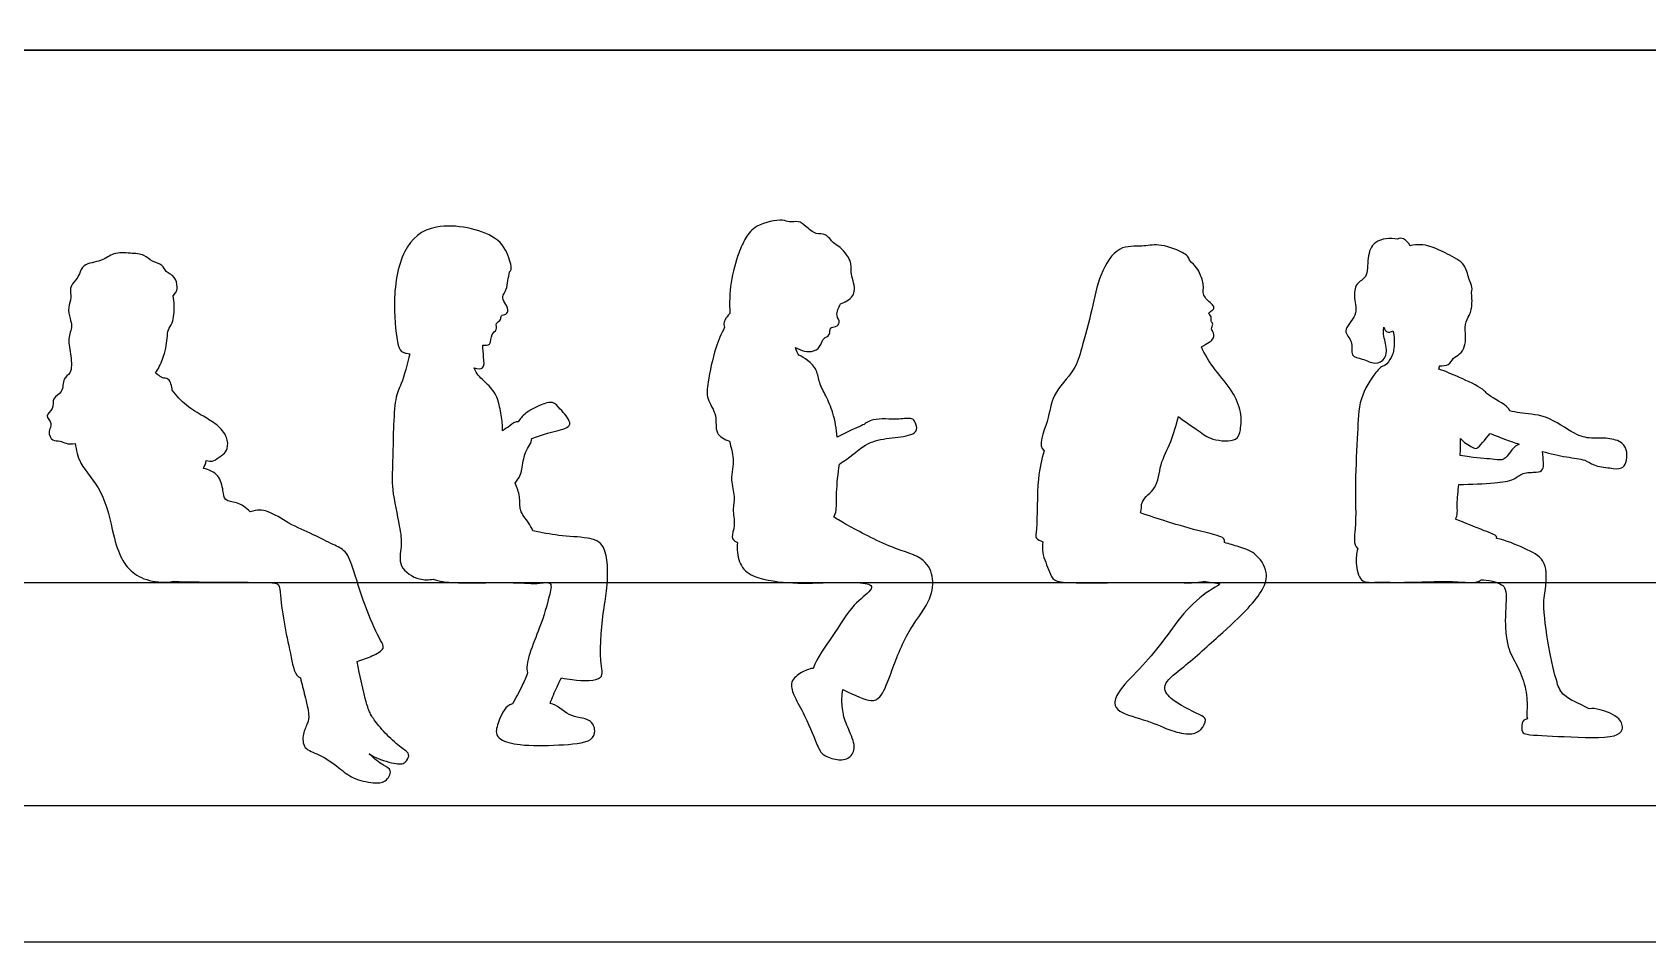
# Model space of a CAD drawing. Header units: millimetres. Extents: x 11.2 to 50.9, y -0.3 to 14.1.
# Drawn here: x 26.587 to 29.349, y 4.306 to 5.86 of the extents above; entities that cross this region are included whole.
import ezdxf

# ---------------------------------------------------------------- set-up
doc = ezdxf.new("R2010")
doc.units = ezdxf.units.MM
for name, color, linetype, true_color in [('AG-DIAGRAM', 7, 'Continuous', 0xfecc66), ('AG-GUIDE', 7, 'Continuous', 0xcccccc), ('AG-OUTLINE', 7, 'Continuous', 0x8000ff), ('X-VPRT', 6, 'Continuous', 0xff00ff)]:
    doc.layers.add(name, color=color, linetype=linetype, true_color=true_color)

msp = doc.modelspace()

# ---------------------------------------------------------------- linework, layer by layer
at = {"layer": 'AG-DIAGRAM'}
msp.add_line((24.5327, 4.5388), (30.246, 4.5388), dxfattribs=at)
at = {"layer": 'AG-GUIDE'}
msp.add_line((24.5327, 4.9198), (30.246, 4.9198), dxfattribs=at)
at = {"layer": 'AG-OUTLINE'}
for points, knots in [([(27.4033, 5.4509), (27.4089, 5.4554), (27.4018, 5.4771), (27.3845, 5.5174), (27.2732, 5.5413), (27.2158, 5.4897), (27.2023, 5.3974), (27.2115, 5.3271), (27.2171, 5.3132), (27.2288, 5.3113), (27.2331, 5.3109)], [-6.350249, -6.350249, -6.350249, -6.350249, -6.015837, -5.602073, -4.967655, -4.446262, -3.835747, -3.311483, -3.060612, -2.946995, -2.946995, -2.946995, -2.946995]), ([(27.9692, 5.3961), (27.9729, 5.3975), (27.9873, 5.4043), (27.9976, 5.4195), (27.9847, 5.4512), (27.9902, 5.4694), (27.9666, 5.4963), (27.9569, 5.4987), (27.9442, 5.518), (27.9267, 5.5135), (27.9103, 5.5288), (27.8976, 5.5389), (27.8813, 5.5346), (27.87, 5.5424), (27.8234, 5.5324), (27.8066, 5.5092), (27.7939, 5.4824), (27.7799, 5.4319), (27.779, 5.3974), (27.7802, 5.3798)], [2.922935, 2.922935, 2.922935, 2.922935, 3.02562, 3.313113, 3.640288, 3.897779, 4.231079, 4.426551, 4.688622, 4.922571, 5.19515, 5.430814, 5.654942, 5.867398, 6.260361, 6.573562, 6.891722, 7.317553, 7.748668, 7.748668, 7.748668, 7.748668]), ([(28.5657, 5.4707), (28.566, 5.476), (28.5526, 5.4866), (28.5127, 5.5002), (28.4849, 5.4931), (28.4422, 5.4976), (28.4103, 5.4446), (28.4002, 5.3876), (28.3816, 5.3208), (28.3714, 5.2825), (28.3285, 5.2405), (28.3273, 5.1992), (28.306, 5.1533), (28.3172, 5.1451)], [-10.173225, -10.173225, -10.173225, -10.173225, -9.909798, -9.496485, -9.153004, -8.764231, -8.294861, -7.795493, -7.272412, -6.868128, -6.400641, -5.968273, -5.514277, -5.514277, -5.514277, -5.514277]), ([(28.9216, 5.5066), (28.9094, 5.5093), (28.8799, 5.5067), (28.8693, 5.4752), (28.8718, 5.4405), (28.8491, 5.4322), (28.8464, 5.4047), (28.8555, 5.3766), (28.8241, 5.3498), (28.8477, 5.3332), (28.8392, 5.3054), (28.8626, 5.3033), (28.8821, 5.2915), (28.9037, 5.3014), (28.903, 5.3285), (28.8961, 5.344), (28.898, 5.3561)], [-4.150552, -4.150552, -4.150552, -4.150552, -3.785741, -3.460021, -3.124745, -2.86329, -2.568897, -2.250628, -1.917334, -1.645385, -1.365351, -1.111716, -0.827566, -0.571821, -0.27332, 0, 0, 0, 0]), ([(28.943, 5.4956), (28.9409, 5.5005), (28.933, 5.5086), (28.9243, 5.5089), (28.9216, 5.5066)], [-0.8104381, -0.8104381, -0.8104381, -0.8104381, -0.5812715, -0.3977804, -0.3977804, -0.3977804, -0.3977804]), ([(29.0482, 5.4154), (29.051, 5.4241), (29.0416, 5.44), (29.0391, 5.4651), (29.0063, 5.4817), (28.9775, 5.4965), (28.9559, 5.4985), (28.943, 5.4956)], [3.110815, 3.110815, 3.110815, 3.110815, 3.387327, 3.683242, 4.031508, 4.373761, 4.722631, 4.722631, 4.722631, 4.722631]), ([(26.8282, 5.4101), (26.8356, 5.4176), (26.8351, 5.4254), (26.8328, 5.4438), (26.8145, 5.4497), (26.8111, 5.4643), (26.7913, 5.4674), (26.779, 5.4815), (26.7549, 5.4826), (26.7256, 5.4851), (26.7069, 5.4679), (26.6735, 5.4657), (26.6685, 5.4468), (26.662, 5.4371), (26.6496, 5.4236), (26.6557, 5.4064), (26.6474, 5.3904), (26.6515, 5.3708), (26.6565, 5.3579), (26.647, 5.3352), (26.6541, 5.308), (26.6556, 5.2767), (26.6384, 5.2696), (26.6413, 5.2439), (26.6202, 5.2364), (26.6252, 5.2161), (26.6067, 5.2055), (26.6238, 5.1915), (26.6129, 5.1782), (26.6213, 5.1602), (26.6354, 5.1642), (26.6476, 5.1547), (26.6606, 5.1576)], [-11.017513, -11.017513, -11.017513, -11.017513, -10.801649, -10.526755, -10.253434, -10.016821, -9.736312, -9.456609, -9.135183, -8.78273, -8.451232, -8.086509, -7.817358, -7.586588, -7.316108, -7.047858, -6.771495, -6.480595, -6.238411, -5.924518, -5.561976, -5.20897, -4.953218, -4.645216, -4.365512, -4.091035, -3.832258, -3.576007, -3.323435, -3.063655, -2.827007, -2.531802, -2.531802, -2.531802, -2.531802]), ([(28.5867, 5.3225), (28.5982, 5.3298), (28.6071, 5.3342), (28.6086, 5.3465), (28.6016, 5.3533), (28.6079, 5.3616), (28.6013, 5.3665), (28.6048, 5.3741), (28.5963, 5.3804), (28.6047, 5.3847), (28.6084, 5.3877), (28.6072, 5.3935), (28.599, 5.4001), (28.5922, 5.407), (28.5884, 5.4157), (28.5909, 5.4265), (28.5854, 5.4467), (28.577, 5.461), (28.5657, 5.4707)], [0, 0, 0, 0, 0.245045, 0.462479, 0.654642, 0.842151, 1.008387, 1.184183, 1.364801, 1.540452, 1.683689, 1.830153, 2.046066, 2.257018, 2.4535, 2.669966, 2.977825, 3.287612, 3.287612, 3.287612, 3.287612]), ([(27.3575, 5.3258), (27.3614, 5.3252), (27.3729, 5.3242), (27.3704, 5.3455), (27.3833, 5.3507), (27.3783, 5.3638), (27.3901, 5.368), (27.3874, 5.3777), (27.3984, 5.3774), (27.4022, 5.3866), (27.3952, 5.3981), (27.3894, 5.4088), (27.3989, 5.4201), (27.4003, 5.4361), (27.4025, 5.4459), (27.4033, 5.4509)], [0, 0, 0, 0, 0.213563, 0.466885, 0.673756, 0.872943, 1.065727, 1.22719, 1.404915, 1.579972, 1.805335, 2.011225, 2.235266, 2.483498, 2.726177, 2.726177, 2.726177, 2.726177]), ([(28.9933, 5.2905), (28.9991, 5.2899), (29.0111, 5.2913), (29.0156, 5.3041), (29.0289, 5.3095), (29.0372, 5.3225), (29.0389, 5.3406), (29.0353, 5.3612), (29.0446, 5.3766), (29.0483, 5.3863), (29.0497, 5.4007), (29.0482, 5.4154)], [0.654578, 0.654578, 0.654578, 0.654578, 0.854918, 1.081815, 1.308796, 1.546195, 1.811028, 2.094547, 2.348397, 2.554809, 2.828713, 2.828713, 2.828713, 2.828713]), ([(26.798, 5.2784), (26.8025, 5.2841), (26.8127, 5.3047), (26.8188, 5.3358), (26.8183, 5.3526), (26.8289, 5.3631), (26.8309, 5.3937), (26.8293, 5.4045), (26.8282, 5.4101)], [0.294749, 0.294749, 0.294749, 0.294749, 0.578134, 0.963118, 1.21359, 1.450771, 1.797758, 2.064738, 2.064738, 2.064738, 2.064738]), ([(27.8925, 5.3217), (27.9011, 5.316), (27.9241, 5.3111), (27.9364, 5.326), (27.9391, 5.3379), (27.9527, 5.3419), (27.9495, 5.3572), (27.9615, 5.3563), (27.9701, 5.3642), (27.9614, 5.3761), (27.9648, 5.3864), (27.9673, 5.3931), (27.9692, 5.3961)], [0.295794, 0.295794, 0.295794, 0.295794, 0.626701, 0.868288, 1.067783, 1.268832, 1.465681, 1.645336, 1.824161, 2.032916, 2.222878, 2.416064, 2.416064, 2.416064, 2.416064]), ([(27.7802, 5.3798), (27.7721, 5.3719), (27.7689, 5.3623), (27.7702, 5.3576), (27.7711, 5.3562)], [0, 0, 0, 0, 0.3397903, 0.4960065, 0.4960065, 0.4960065, 0.4960065]), ([(27.7711, 5.3562), (27.7652, 5.3446), (27.7543, 5.3219), (27.7423, 5.2632), (27.7389, 5.2337), (27.7602, 5.2062), (27.7524, 5.1736), (27.7715, 5.164), (27.7795, 5.1614)], [0, 0, 0, 0, 0.369856, 0.824211, 1.143403, 1.476541, 1.795253, 2.094115, 2.094115, 2.094115, 2.094115]), ([(28.898, 5.3561), (28.8997, 5.3523), (28.904, 5.3458), (28.9105, 5.3483), (28.9138, 5.3501)], [6.3115043, 6.3115043, 6.3115043, 6.3115043, 6.4344807, 6.586843, 6.586843, 6.586843, 6.586843]), ([(28.9138, 5.3501), (28.9165, 5.3405), (28.9167, 5.3202), (28.912, 5.3047), (28.9045, 5.2947), (28.9, 5.2907)], [0, 0, 0, 0, 0.3130796, 0.5439046, 0.7851238, 0.7851238, 0.7851238, 0.7851238]), ([(27.2331, 5.3109), (27.2286, 5.2938), (27.2191, 5.2575), (27.2046, 5.2349), (27.2043, 5.1244), (27.2007, 5.0815), (27.2157, 5.0168), (27.2202, 4.9828), (27.2106, 4.9455), (27.2476, 4.9232), (27.2648, 4.9244), (27.2726, 4.9256)], [0, 0, 0, 0, 0.452999, 0.787876, 1.422586, 1.861464, 2.351999, 2.723758, 3.08004, 3.464271, 3.729723, 3.729723, 3.729723, 3.729723]), ([(27.3431, 5.2867), (27.3491, 5.285), (27.3617, 5.2839), (27.3589, 5.3024), (27.358, 5.3187), (27.3575, 5.3258)], [-2.0138983, -2.0138983, -2.0138983, -2.0138983, -1.8152686, -1.5425133, -1.3487917, -1.3487917, -1.3487917, -1.3487917]), ([(27.8982, 5.3086), (27.8974, 5.3095), (27.8947, 5.3134), (27.8932, 5.3182), (27.8925, 5.3217)], [7.8237288, 7.8237288, 7.8237288, 7.8237288, 7.8879195, 8.0831842, 8.0831842, 8.0831842, 8.0831842]), ([(27.9637, 5.1682), (27.9627, 5.1822), (27.9574, 5.2095), (27.9449, 5.2384), (27.9321, 5.2608), (27.9302, 5.2833), (27.9133, 5.3004), (27.9034, 5.3062), (27.8982, 5.3086)], [-1.817098, -1.817098, -1.817098, -1.817098, -1.433301, -1.100224, -0.803639, -0.527686, -0.245943, 0, 0, 0, 0]), ([(28.5469, 5.2035), (28.5588, 5.1947), (28.5823, 5.1793), (28.6026, 5.1624), (28.6483, 5.1597), (28.6537, 5.1818), (28.6557, 5.2121), (28.6398, 5.2485), (28.6099, 5.2814), (28.5904, 5.3116), (28.5867, 5.3225)], [0.474258, 0.474258, 0.474258, 0.474258, 0.843548, 1.16909, 1.544152, 1.800625, 2.130327, 2.504651, 2.918234, 3.324312, 3.324312, 3.324312, 3.324312]), ([(26.8265, 5.2486), (26.8265, 5.2516), (26.8247, 5.2596), (26.8207, 5.2688), (26.8099, 5.2693), (26.8061, 5.2722), (26.8004, 5.276), (26.798, 5.2784)], [0.8235228, 0.8235228, 0.8235228, 0.8235228, 1.0371873, 1.2345819, 1.4308347, 1.5738777, 1.7779257, 1.7779257, 1.7779257, 1.7779257]), ([(27.3915, 5.1792), (27.392, 5.1883), (27.3888, 5.2057), (27.3844, 5.235), (27.3702, 5.2561), (27.3465, 5.2754), (27.3444, 5.2832), (27.3431, 5.2867)], [0.675929, 0.675929, 0.675929, 0.675929, 0.998386, 1.331113, 1.648695, 1.98433, 2.191629, 2.191629, 2.191629, 2.191629]), ([(28.9, 5.2907), (28.8951, 5.2905), (28.882, 5.2779), (28.8541, 5.2329), (28.8541, 5.1743), (28.8478, 5.0906), (28.852, 5.0164), (28.8455, 4.9863), (28.8535, 4.9773)], [-4.542124, -4.542124, -4.542124, -4.542124, -4.278055, -3.850217, -3.392251, -2.839488, -2.312333, -1.97979, -1.97979, -1.97979, -1.97979]), ([(29.1136, 5.2134), (29.1096, 5.2239), (29.0772, 5.237), (29.0692, 5.2517), (29.026, 5.2712), (29.0044, 5.2804), (28.9925, 5.2848)], [-1.399439, -1.399439, -1.399439, -1.399439, -1.028247, -0.767645, -0.370553, 0, 0, 0, 0]), ([(26.8847, 5.1282), (26.8947, 5.126), (26.9002, 5.1297), (26.9141, 5.1384), (26.9223, 5.1487), (26.9216, 5.1697), (26.9031, 5.1909), (26.8797, 5.204), (26.8498, 5.2216), (26.8337, 5.2391), (26.8265, 5.2486)], [5.504302, 5.504302, 5.504302, 5.504302, 5.721255, 5.984672, 6.219285, 6.506729, 6.85083, 7.195943, 7.583606, 7.979334, 7.979334, 7.979334, 7.979334]), ([(27.4414, 5.1659), (27.4504, 5.169), (27.4667, 5.1756), (27.5015, 5.1821), (27.5101, 5.194), (27.4897, 5.2168), (27.4779, 5.2307), (27.4563, 5.2239), (27.4295, 5.2102), (27.4217, 5.1998), (27.4181, 5.1946)], [-2.369042, -2.369042, -2.369042, -2.369042, -2.037348, -1.674642, -1.477806, -1.148242, -0.890377, -0.612641, -0.270249, 0, 0, 0, 0]), ([(27.4181, 5.1946), (27.4132, 5.196), (27.4039, 5.1865), (27.3955, 5.1824), (27.3915, 5.1792)], [4.0562284, 4.0562284, 4.0562284, 4.0562284, 4.2998785, 4.5426079, 4.5426079, 4.5426079, 4.5426079]), ([(27.9674, 5.1222), (27.9718, 5.1251), (27.9919, 5.1391), (28.0136, 5.1599), (28.0511, 5.1673), (28.0889, 5.1699), (28.1016, 5.1801), (28.0975, 5.1936), (28.0909, 5.2026), (28.0679, 5.1971), (28.0248, 5.2022), (28.0083, 5.1884), (27.9933, 5.1832), (27.9788, 5.1762), (27.9637, 5.1682)], [1.946021, 1.946021, 1.946021, 1.946021, 2.051559, 2.455253, 2.823297, 3.192357, 3.409702, 3.620415, 3.802963, 4.084602, 4.481456, 4.749681, 4.982102, 5.299489, 5.299489, 5.299489, 5.299489]), ([(28.4823, 5.0388), (28.4842, 5.0447), (28.4811, 5.0618), (28.5126, 5.0798), (28.5142, 5.1225), (28.5356, 5.1601), (28.5432, 5.1891), (28.5469, 5.2035)], [2.924276, 2.924276, 2.924276, 2.924276, 3.167129, 3.508673, 3.891441, 4.288501, 4.691968, 4.691968, 4.691968, 4.691968]), ([(29.1693, 5.1441), (29.1835, 5.1401), (29.2116, 5.1333), (29.2422, 5.1312), (29.2569, 5.1189), (29.2841, 5.1159), (29.3056, 5.1127), (29.3129, 5.125), (29.3151, 5.143), (29.307, 5.1605), (29.2808, 5.168), (29.2524, 5.1651), (29.2224, 5.1726), (29.1775, 5.2078), (29.1314, 5.2084), (29.1194, 5.2121), (29.1136, 5.2134)], [0.822929, 0.822929, 0.822929, 0.822929, 1.151053, 1.475426, 1.717014, 2.016761, 2.273089, 2.469364, 2.709897, 2.94902, 3.236822, 3.541326, 3.854835, 4.286251, 4.667246, 4.909087, 4.909087, 4.909087, 4.909087]), ([(27.4128, 5.0898), (27.4206, 5.0991), (27.4259, 5.1135), (27.4273, 5.1419), (27.4411, 5.1592), (27.4414, 5.1659)], [2.541823, 2.541823, 2.541823, 2.541823, 2.869562, 3.242661, 3.579857, 3.579857, 3.579857, 3.579857]), ([(29.0294, 5.1659), (29.0344, 5.1594), (29.0489, 5.1515), (29.0584, 5.1462), (29.071, 5.164), (29.0798, 5.1747)], [-2.6923788, -2.6923788, -2.6923788, -2.6923788, -2.4081609, -2.2464387, -1.9140363, -1.9140363, -1.9140363, -1.9140363]), ([(29.0798, 5.1747), (29.0892, 5.1709), (29.1028, 5.1655), (29.1218, 5.1589), (29.1294, 5.1563)], [0, 0, 0, 0, 0.3164803, 0.5082494, 0.5082494, 0.5082494, 0.5082494]), ([(26.6606, 5.1576), (26.6626, 5.1461), (26.6666, 5.1209), (26.7113, 5.0772), (26.7243, 5.0027), (26.7382, 4.9612), (26.7555, 4.9383), (26.7834, 4.9212), (26.8164, 4.9192), (26.8283, 4.9223)], [0, 0, 0, 0, 0.380083, 0.877064, 1.437029, 1.859953, 2.185283, 2.557143, 2.899626, 2.899626, 2.899626, 2.899626]), ([(27.7795, 5.1614), (27.7816, 5.1508), (27.7893, 5.13), (27.7794, 5.096), (27.79, 5.067), (27.7837, 5.0455), (27.7902, 5.0181), (27.7816, 4.9975), (27.7862, 4.9912), (27.7931, 4.9881)], [-4.53755, -4.53755, -4.53755, -4.53755, -4.238041, -3.879208, -3.556836, -3.278885, -2.963877, -2.696223, -2.492022, -2.492022, -2.492022, -2.492022]), ([(28.3172, 5.1451), (28.3131, 5.1292), (28.3047, 5.1006), (28.3062, 5.0134), (28.3012, 4.9959), (28.3102, 4.9913), (28.3154, 4.9897)], [0, 0, 0, 0, 0.424121, 0.981346, 1.22247, 1.395189, 1.395189, 1.395189, 1.395189]), ([(29.0264, 5.0873), (29.0475, 5.0877), (29.0867, 5.0896), (29.1204, 5.094), (29.1348, 5.1085), (29.1585, 5.1079), (29.1734, 5.111), (29.1709, 5.1296), (29.1693, 5.1441)], [1.436271, 1.436271, 1.436271, 1.436271, 1.88511, 2.232949, 2.492686, 2.780352, 2.987497, 3.282025, 3.282025, 3.282025, 3.282025]), ([(29.1294, 5.1563), (29.1212, 5.1525), (29.115, 5.1437), (29.1041, 5.1275), (29.0853, 5.1312), (29.0596, 5.1322), (29.0342, 5.136), (29.0289, 5.1369)], [3.871794, 3.871794, 3.871794, 3.871794, 4.110979, 4.360552, 4.597849, 4.992906, 5.094705, 5.094705, 5.094705, 5.094705]), ([(26.9596, 5.0405), (26.9524, 5.0483), (26.9379, 5.0583), (26.915, 5.0584), (26.9139, 5.078), (26.9078, 5.1048), (26.8889, 5.113), (26.8798, 5.1147)], [-1.565645, -1.565645, -1.565645, -1.565645, -1.233319, -0.946086, -0.682604, -0.345296, 0, 0, 0, 0]), ([(27.9577, 5.0319), (27.9597, 5.0352), (27.9631, 5.046), (27.9615, 5.075), (27.9652, 5.1061), (27.9674, 5.1222)], [-0.9222402, -0.9222402, -0.9222402, -0.9222402, -0.7377726, -0.4131683, 0, 0, 0, 0]), ([(27.4433, 5.0083), (27.4415, 5.0129), (27.4333, 5.0265), (27.4192, 5.0418), (27.4224, 5.0671), (27.4161, 5.0824), (27.4128, 5.0898)], [5.410145, 5.410145, 5.410145, 5.410145, 5.57092, 5.885005, 6.18562, 6.492511, 6.492511, 6.492511, 6.492511]), ([(29.0205, 5.0282), (29.0251, 5.0346), (29.0221, 5.055), (29.0255, 5.076), (29.0264, 5.0873)], [-0.6444825, -0.6444825, -0.6444825, -0.6444825, -0.3517607, 0, 0, 0, 0]), ([(27.1427, 4.7851), (27.1512, 4.7878), (27.1701, 4.7943), (27.1916, 4.8067), (27.1812, 4.8229), (27.1574, 4.8734), (27.1381, 4.937), (27.1257, 4.9745), (27.101, 4.9847), (27.0673, 5.0027), (27.0267, 5.0192), (26.9935, 5.0427), (26.9726, 5.0452), (26.9596, 5.0405)], [-9.038896, -9.038896, -9.038896, -9.038896, -8.759372, -8.443257, -8.200626, -7.709171, -7.158812, -6.765234, -6.443805, -6.04041, -5.595551, -5.186687, -4.920792, -4.920792, -4.920792, -4.920792]), ([(27.9733, 4.7368), (27.9958, 4.7266), (28.0204, 4.7145), (28.0395, 4.7232), (28.0555, 4.7638), (28.0802, 4.8341), (28.1221, 4.8837), (28.1307, 4.9258), (28.1136, 4.9643), (28.0561, 4.9773), (27.9814, 5.0173), (27.9655, 5.027), (27.9577, 5.0319)], [4.403411, 4.403411, 4.403411, 4.403411, 4.800371, 5.04187, 5.425962, 5.954879, 6.439745, 6.819159, 7.175745, 7.636888, 8.188409, 8.505021, 8.505021, 8.505021, 8.505021]), ([(28.6259, 4.988), (28.6265, 4.9941), (28.6182, 5.0002), (28.5853, 5.0069), (28.5275, 5.0236), (28.4975, 5.0335), (28.4823, 5.0388)], [3.609709, 3.609709, 3.609709, 3.609709, 3.809795, 4.168727, 4.6545, 5.086686, 5.086686, 5.086686, 5.086686]), ([(29.0909, 4.9954), (29.0933, 5.0004), (29.0647, 5.0095), (29.0372, 5.0222), (29.0205, 5.0282)], [3.1321178, 3.1321178, 3.1321178, 3.1321178, 3.4591781, 3.930968, 3.930968, 3.930968, 3.930968]), ([(27.4921, 4.7569), (27.498, 4.7558), (27.5229, 4.7515), (27.5685, 4.751), (27.555, 4.7886), (27.564, 4.8796), (27.5718, 4.9106), (27.5717, 4.9867), (27.5355, 4.9976), (27.4886, 4.999), (27.458, 5.0051), (27.4433, 5.0083)], [3.587509, 3.587509, 3.587509, 3.587509, 3.726502, 4.159882, 4.492238, 5.083212, 5.467615, 5.930863, 6.277647, 6.711209, 7.108902, 7.108902, 7.108902, 7.108902]), ([(27.7931, 4.9881), (27.7914, 4.9773), (27.7944, 4.9538), (27.8144, 4.9276), (27.884, 4.9173), (27.9411, 4.9199), (28.0272, 4.9213), (28.0197, 4.9037), (27.9878, 4.8813), (27.9579, 4.8291), (27.9293, 4.7925), (27.9224, 4.7731)], [0, 0, 0, 0, 0.360708, 0.703863, 1.207706, 1.733728, 2.267061, 2.448717, 2.832077, 3.341552, 3.800537, 3.800537, 3.800537, 3.800537]), ([(28.3154, 4.9897), (28.3145, 4.9834), (28.3127, 4.9708), (28.3266, 4.9386), (28.3332, 4.9213), (28.3669, 4.919), (28.4524, 4.9198), (28.5313, 4.9205), (28.5793, 4.9188), (28.5894, 4.9219)], [0, 0, 0, 0, 0.262623, 0.616377, 0.8595, 1.181336, 1.742682, 2.328371, 2.671988, 2.671988, 2.671988, 2.671988]), ([(28.5894, 4.9219), (28.5944, 4.9213), (28.6025, 4.9196), (28.6238, 4.9185), (28.6, 4.9079), (28.5583, 4.8736), (28.5237, 4.8228), (28.4877, 4.7784), (28.4469, 4.7391), (28.4352, 4.7139), (28.4458, 4.6958), (28.4956, 4.6846), (28.5335, 4.666), (28.5669, 4.6587), (28.5863, 4.6662), (28.5968, 4.6869), (28.5817, 4.6952), (28.5321, 4.7175), (28.5175, 4.7461), (28.556, 4.7748), (28.6156, 4.8275), (28.6658, 4.8738), (28.6919, 4.9067), (28.7024, 4.9373), (28.6801, 4.9716), (28.6517, 4.9805), (28.6339, 4.9861), (28.6259, 4.988)], [0, 0, 0, 0, 0.234362, 0.453202, 0.685278, 1.139818, 1.617565, 2.080539, 2.535073, 2.832214, 3.075175, 3.49898, 3.905814, 4.24837, 4.515513, 4.772059, 4.995632, 5.444504, 5.742263, 6.126866, 6.680014, 7.183772, 7.5689, 7.896079, 8.25865, 8.560811, 8.822609, 8.822609, 8.822609, 8.822609]), ([(28.8535, 4.9773), (28.8514, 4.9693), (28.8493, 4.9541), (28.8564, 4.9193), (28.8852, 4.9207), (28.9432, 4.9194), (29.0212, 4.9237), (29.0557, 4.9176), (29.0645, 4.9242)], [0, 0, 0, 0, 0.288682, 0.619745, 0.896551, 1.344015, 1.87448, 2.230718, 2.230718, 2.230718, 2.230718]), ([(29.2495, 4.7038), (29.2309, 4.7136), (29.2035, 4.7245), (29.1929, 4.7502), (29.1797, 4.81), (29.1687, 4.8843), (29.1768, 4.916), (29.1763, 4.961), (29.1377, 4.9787), (29.1075, 4.992), (29.0909, 4.9954)], [0.214573, 0.214573, 0.214573, 0.214573, 0.587175, 0.884905, 1.349257, 1.859772, 2.201466, 2.566849, 2.931968, 3.351988, 3.351988, 3.351988, 3.351988]), ([(26.8283, 4.9223), (26.8404, 4.9209), (26.8885, 4.9207), (26.9885, 4.9202), (27.0106, 4.919), (27.0114, 4.8951), (27.0184, 4.8434), (27.0297, 4.7965), (27.0359, 4.7607), (27.0457, 4.7567)], [0.303691, 0.303691, 0.303691, 0.303691, 0.709717, 1.390961, 1.662425, 1.948957, 2.426986, 2.914785, 3.31246, 3.31246, 3.31246, 3.31246]), ([(27.2726, 4.9256), (27.2878, 4.9199), (27.336, 4.9186), (27.4087, 4.9209), (27.4519, 4.9167), (27.478, 4.9229), (27.4697, 4.8911), (27.4582, 4.8462), (27.4278, 4.7788), (27.4343, 4.7659)], [0, 0, 0, 0, 0.456569, 0.993994, 1.419042, 1.683335, 1.977248, 2.452026, 3.004244, 3.004244, 3.004244, 3.004244]), ([(29.0645, 4.9242), (29.0754, 4.9253), (29.0972, 4.9186), (29.1061, 4.9117), (29.1083, 4.8938), (29.1048, 4.8592), (29.1076, 4.8089), (29.1248, 4.782), (29.1418, 4.7422), (29.1439, 4.7076), (29.1423, 4.6915), (29.1436, 4.6867)], [0, 0, 0, 0, 0.328829, 0.518228, 0.754113, 1.092436, 1.535013, 1.907433, 2.220757, 2.525835, 2.736627, 2.736627, 2.736627, 2.736627]), ([(27.0457, 4.7567), (27.0485, 4.7466), (27.053, 4.7271), (27.0613, 4.6947), (27.0587, 4.6794), (27.0489, 4.6614), (27.0502, 4.6339), (27.0794, 4.6271), (27.1119, 4.6034), (27.1348, 4.5839), (27.1697, 4.5765), (27.1915, 4.5771), (27.2044, 4.5996), (27.1862, 4.6078), (27.1724, 4.618), (27.1634, 4.6273)], [0, 0, 0, 0, 0.363133, 0.731031, 0.980253, 1.269955, 1.578695, 1.912604, 2.322951, 2.68157, 3.060541, 3.35606, 3.635905, 3.888826, 4.237139, 4.237139, 4.237139, 4.237139]), ([(27.4343, 4.7659), (27.4315, 4.7585), (27.4238, 4.7404), (27.4143, 4.7228), (27.4082, 4.7127)], [-0.6193058, -0.6193058, -0.6193058, -0.6193058, -0.370616, 0, 0, 0, 0]), ([(27.4729, 4.7133), (27.4764, 4.723), (27.482, 4.7368), (27.4894, 4.7518), (27.4921, 4.7569)], [0, 0, 0, 0, 0.3442461, 0.5217146, 0.5217146, 0.5217146, 0.5217146]), ([(27.9224, 4.7731), (27.9154, 4.7721), (27.9023, 4.7675), (27.8818, 4.7509), (27.8889, 4.7256), (27.9062, 4.6982), (27.9282, 4.6452), (27.9363, 4.6252), (27.9603, 4.6162), (27.983, 4.6167), (27.9971, 4.6363), (27.9845, 4.6658), (27.9728, 4.6929), (27.9711, 4.721), (27.9724, 4.7316), (27.9733, 4.7368)], [0, 0, 0, 0, 0.272294, 0.556599, 0.834562, 1.183232, 1.631212, 1.901426, 2.187616, 2.46157, 2.722624, 3.047015, 3.377228, 3.68534, 3.920225, 3.920225, 3.920225, 3.920225]), ([(27.4082, 4.7127), (27.3963, 4.7094), (27.3859, 4.6862), (27.378, 4.6635), (27.3841, 4.6549), (27.3883, 4.652)], [-0.9033989, -0.9033989, -0.9033989, -0.9033989, -0.537945, -0.2242257, 0, 0, 0, 0]), ([(27.3883, 4.652), (27.3954, 4.6472), (27.4239, 4.6403), (27.4848, 4.6415), (27.5441, 4.6458), (27.5514, 4.6664), (27.5422, 4.6893), (27.5026, 4.6881), (27.485, 4.7115), (27.4729, 4.7133)], [-4.207316, -4.207316, -4.207316, -4.207316, -3.837804, -3.328698, -2.866616, -2.611489, -2.333907, -1.956458, -1.581673, -1.581673, -1.581673, -1.581673]), ([(29.1436, 4.6867), (29.1385, 4.6862), (29.1336, 4.6803), (29.1338, 4.663), (29.1452, 4.6589), (29.2074, 4.6566), (29.2904, 4.6523), (29.3087, 4.6674), (29.3031, 4.6906), (29.2679, 4.7034), (29.2552, 4.7051), (29.2495, 4.7038)], [0, 0, 0, 0, 0.192702, 0.412108, 0.582501, 1.037984, 1.567822, 1.807849, 2.055043, 2.398123, 2.644152, 2.644152, 2.644152, 2.644152])]:
    msp.add_open_spline(points, degree=3, knots=knots, dxfattribs=at)
for points in [[(28.9925, 5.2848), (28.9928, 5.2867), (28.9931, 5.2886), (28.9933, 5.2905)], [(29.0289, 5.1369), (29.0293, 5.1465), (29.0294, 5.1562), (29.0294, 5.1659)], [(26.8798, 5.1147), (26.882, 5.119), (26.8836, 5.1235), (26.8847, 5.1282)], [(27.1634, 4.6273), (27.1685, 4.6222), (27.202, 4.6104), (27.2235, 4.6081), (27.2318, 4.6216), (27.2311, 4.6297), (27.2106, 4.6421), (27.1831, 4.67), (27.1674, 4.691), (27.162, 4.7017), (27.1535, 4.7315), (27.1427, 4.7851)]]:
    msp.add_open_spline(points, degree=3, dxfattribs=at)
at = {"layer": 'X-VPRT'}
for points in [[(24.3803, 7.3539), (24.3803, 5.8299), (30.3984, 5.8299), (30.3984, 7.3539)], [(24.3803, 5.8299), (24.3803, 4.3059), (30.3984, 4.3059), (30.3984, 5.8299)]]:
    msp.add_lwpolyline(points, close=True, dxfattribs=at)

doc.saveas('drawing.dxf')
